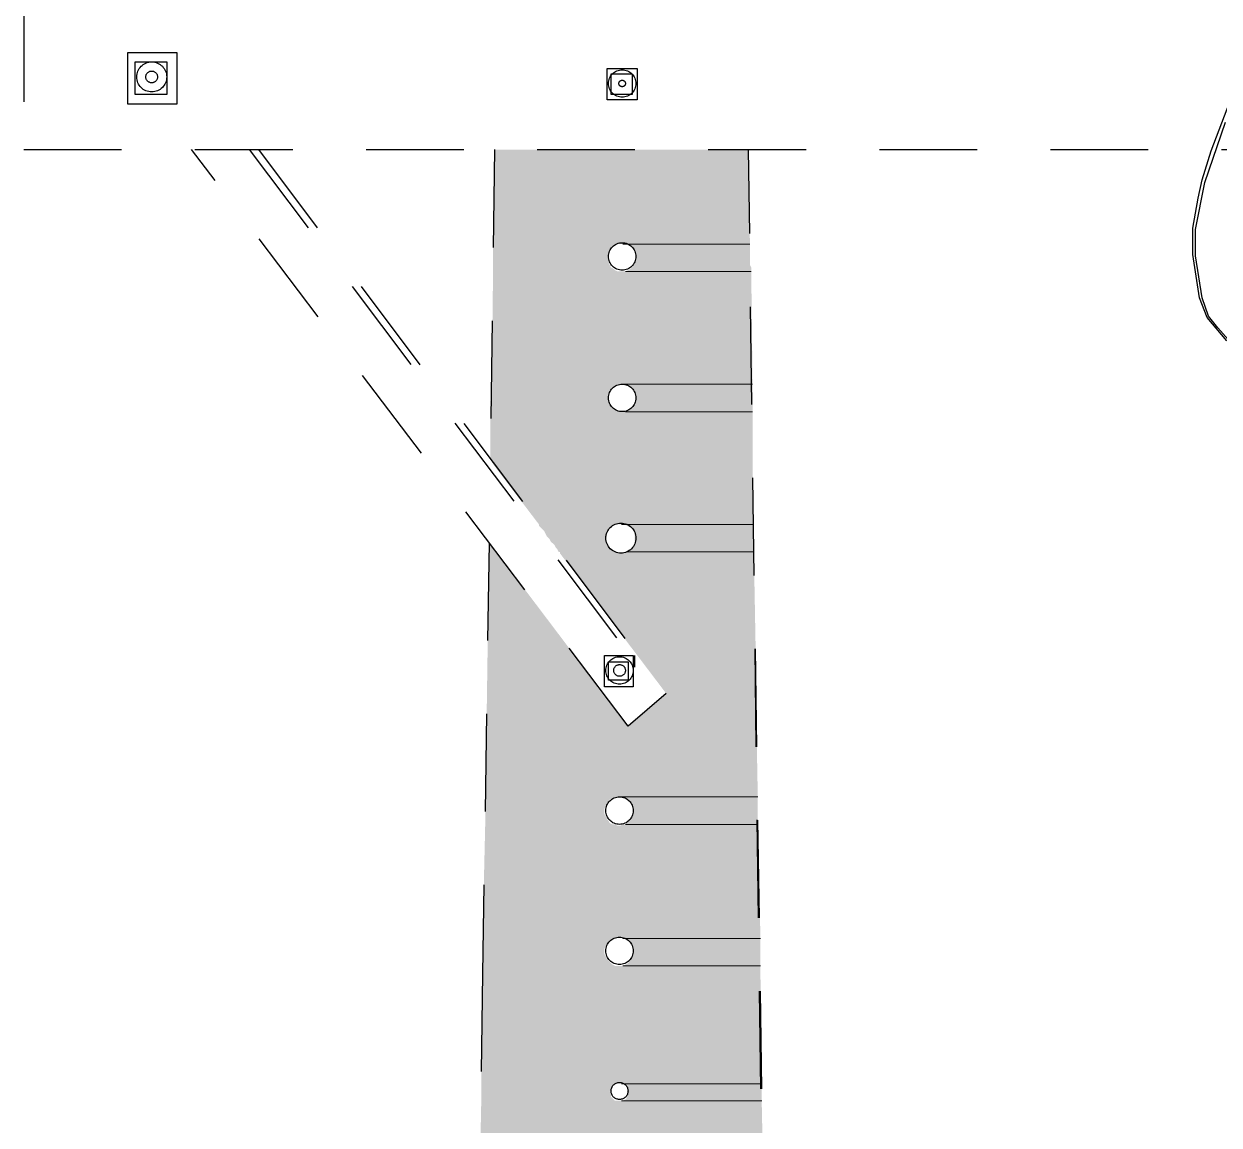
# Model space of a CAD drawing. Header units: metres. Extents: x 2999 to 3164, y 1641 to 1678.
# Drawn here: x 3127.585 to 3130.03, y 1666.686 to 1668.939 of the extents above; entities that cross this region are included whole.
import ezdxf

# ---------------------------------------------------------------- set-up
doc = ezdxf.new("R2010")
doc.units = ezdxf.units.M
doc.linetypes.add('CONTORNO_QUADRO_T', pattern=[0.35, 0.2, -0.15])
doc.layers.add('PDF29_Geometry', color=7, linetype='Continuous')
doc.layers.add('PDF29_Solid Fills', color=7, linetype='Continuous', true_color=0x939598)

msp = doc.modelspace()

# ---------------------------------------------------------------- linework, layer by layer
at = {"layer": 'PDF29_Geometry', "linetype": 'CONTORNO_QUADRO_T', "lineweight": 25}
for points in [[(3130.0757, 1668.9793), (3127.5853, 1668.9793), (3127.5853, 1668.6818), (3130.0623, 1668.6818)], [(3130.0462, 1668.2904), (3130.006, 1668.3386), (3129.9899, 1668.3788), (3129.9765, 1668.4673), (3129.9765, 1668.5209), (3129.9872, 1668.5826), (3129.9952, 1668.6201), (3130.014, 1668.6791), (3130.0971, 1668.8989)], [(3130.0489, 1668.2931), (3130.0274, 1668.3172), (3130.0086, 1668.3413), (3129.9952, 1668.3788), (3129.9818, 1668.4646), (3129.9818, 1668.5182), (3130.0006, 1668.6147), (3130.0435, 1668.738)], [(3128.0652, 1668.6818), (3128.8989, 1667.5693), (3128.8211, 1667.5023), (3127.9285, 1668.6818)], [(3128.0464, 1668.6818), (3128.8104, 1667.6658)], [(3128.5477, 1668.6818), (3128.5397, 1668.0491)], [(3129.1106, 1665.3604), (3129.0677, 1668.6818)], [(3129.116, 1665.3604), (3129.0758, 1668.0384)], [(3128.537, 1667.8776), (3128.5236, 1666.9956), (3128.5021, 1665.3604)], [(3128.8345, 1667.647), (3128.8345, 1667.6229)]]:
    msp.add_lwpolyline(points, dxfattribs=at)
for points in [[(3127.899, 1668.7756), (3127.899, 1668.8801), (3127.7971, 1668.8801), (3127.7971, 1668.7756)], [(3127.8775, 1668.7943), (3127.8132, 1668.7943), (3127.8132, 1668.8614), (3127.8775, 1668.8614)], [(3128.8399, 1668.7836), (3128.7782, 1668.7836), (3128.7782, 1668.848), (3128.8399, 1668.848)], [(3128.8292, 1668.8372), (3128.8292, 1668.7943), (3128.7863, 1668.7943), (3128.7863, 1668.8372)], [(3128.7729, 1667.5827), (3128.7729, 1667.647), (3128.8318, 1667.647), (3128.8318, 1667.5827)], [(3128.8211, 1667.6336), (3128.8211, 1667.5961), (3128.7809, 1667.5961), (3128.7809, 1667.6336)]]:
    msp.add_lwpolyline(points, close=True, dxfattribs=at)
at = {"layer": 'PDF29_Geometry', "color": 252, "linetype": 'CONTORNO_QUADRO_T', "lineweight": 0, "true_color": 0x939598}
for points in [[(3129.0704, 1668.4887), (3128.8104, 1668.4887), (3129.0704, 1668.4887)], [(3129.0731, 1668.4325), (3128.8158, 1668.4325), (3129.0731, 1668.4325)], [(3129.0758, 1668.2019), (3128.8104, 1668.2019), (3129.0758, 1668.2019)], [(3129.0758, 1668.1456), (3128.8158, 1668.1456), (3129.0758, 1668.1456)], [(3129.0785, 1667.9151), (3128.8077, 1667.9151), (3129.0785, 1667.9151)], [(3129.0785, 1667.8588), (3128.8184, 1667.8588), (3129.0785, 1667.8588)], [(3129.0865, 1667.3575), (3128.805, 1667.3575), (3129.0865, 1667.3575)], [(3129.0865, 1667.3012), (3128.8158, 1667.3012), (3129.0865, 1667.3012)], [(3129.0919, 1667.068), (3128.8104, 1667.068), (3129.0919, 1667.068)], [(3129.0919, 1667.0117), (3128.8104, 1667.0117), (3129.0919, 1667.0117)], [(3129.0945, 1666.7705), (3128.8077, 1666.7705), (3129.0945, 1666.7705)], [(3129.0945, 1666.7356), (3128.8077, 1666.7356), (3129.0945, 1666.7356)], [(3129.0945, 1666.7356), (3128.8104, 1666.7356), (3129.0945, 1666.7356)]]:
    msp.add_lwpolyline(points, dxfattribs=at)
at = {"layer": 'PDF29_Geometry', "linetype": 'CONTORNO_QUADRO_T', "lineweight": 25}
for centre, radius in [((3127.8468, 1668.8306), 0.0307), ((3127.8467, 1668.8306), 0.012), ((3128.8091, 1668.8171), 0.0281), ((3128.8091, 1668.8172), 0.00667), ((3128.8091, 1668.4633), 0.0281), ((3128.8091, 1668.1738), 0.0281), ((3128.8065, 1667.887), 0.0307), ((3128.8037, 1667.6162), 0.0281), ((3128.8037, 1667.6162), 0.012), ((3128.8037, 1667.3294), 0.0281), ((3128.8037, 1667.0425), 0.0281), ((3128.8037, 1666.7557), 0.0174)]:
    msp.add_circle(centre, radius, dxfattribs=at)
at = {"layer": 'PDF29_Solid Fills', "linetype": 'CONTORNO_QUADRO_T', "transparency": 33554559}
for points in [[(3128.5477, 1668.6818), (3129.0704, 1668.4887), (3128.545, 1668.4887)], [(3129.0677, 1668.6818), (3128.5477, 1668.6818), (3129.0704, 1668.4887)], [(3128.7997, 1668.4887), (3128.7997, 1668.4887), (3128.545, 1668.4887)], [(3128.7997, 1668.4887), (3128.545, 1668.4887), (3128.805, 1668.4887)], [(3128.7997, 1668.4887), (3128.545, 1668.4887), (3128.7943, 1668.4861)], [(3128.545, 1668.4887), (3128.7943, 1668.4861), (3128.545, 1668.4861)], [(3128.7943, 1668.4861), (3128.545, 1668.4861), (3128.7916, 1668.4834)], [(3128.545, 1668.4861), (3128.7916, 1668.4834), (3128.545, 1668.4834)], [(3128.7916, 1668.4834), (3128.545, 1668.4834), (3128.7863, 1668.4807)], [(3128.545, 1668.4834), (3128.7863, 1668.4807), (3128.545, 1668.4807)], [(3128.7863, 1668.4807), (3128.545, 1668.4807), (3128.7836, 1668.4753)], [(3128.545, 1668.4807), (3128.7836, 1668.4753), (3128.545, 1668.4753)], [(3128.7836, 1668.4753), (3128.545, 1668.4753), (3128.7809, 1668.47)], [(3128.545, 1668.4753), (3128.7809, 1668.47), (3128.545, 1668.47)], [(3128.7809, 1668.47), (3128.545, 1668.47), (3128.7809, 1668.4673)], [(3128.545, 1668.47), (3128.7809, 1668.4673), (3128.545, 1668.4673)], [(3128.7809, 1668.4673), (3128.545, 1668.4673), (3128.7782, 1668.4619)], [(3128.545, 1668.4673), (3128.7782, 1668.4619), (3128.545, 1668.4619)], [(3128.8104, 1668.4887), (3129.0704, 1668.4887), (3128.8158, 1668.4887)], [(3129.0704, 1668.4887), (3128.8158, 1668.4887), (3129.0704, 1668.4861)], [(3128.8158, 1668.4887), (3129.0704, 1668.4861), (3128.8211, 1668.4861)], [(3129.0704, 1668.4861), (3128.8211, 1668.4861), (3129.0704, 1668.4834)], [(3128.8211, 1668.4861), (3129.0704, 1668.4834), (3128.8265, 1668.4834)], [(3129.0704, 1668.4834), (3128.8265, 1668.4834), (3129.0704, 1668.4807)], [(3128.8265, 1668.4834), (3129.0704, 1668.4807), (3128.8292, 1668.4807)], [(3129.0704, 1668.4807), (3128.8292, 1668.4807), (3129.0704, 1668.4753)], [(3128.8292, 1668.4807), (3129.0704, 1668.4753), (3128.8345, 1668.4753)], [(3129.0704, 1668.4753), (3128.8345, 1668.4753), (3129.0704, 1668.47)], [(3128.8345, 1668.4753), (3129.0704, 1668.47), (3128.8345, 1668.47)], [(3129.0704, 1668.47), (3128.8345, 1668.47), (3129.0704, 1668.4673)], [(3128.8345, 1668.47), (3129.0704, 1668.4673), (3128.8372, 1668.4673)], [(3129.0704, 1668.4673), (3128.8372, 1668.4673), (3129.0704, 1668.4619)], [(3128.8372, 1668.4673), (3129.0704, 1668.4619), (3128.8372, 1668.4619)], [(3128.7782, 1668.4619), (3128.545, 1668.4619), (3128.7809, 1668.4566)], [(3128.545, 1668.4619), (3128.7809, 1668.4566), (3128.545, 1668.4566)], [(3128.7809, 1668.4566), (3128.545, 1668.4566), (3128.7809, 1668.4512)], [(3128.545, 1668.4566), (3128.7809, 1668.4512), (3128.545, 1668.4512)], [(3128.7809, 1668.4512), (3128.545, 1668.4512), (3128.7836, 1668.4459)], [(3128.545, 1668.4512), (3128.7836, 1668.4459), (3128.545, 1668.4459)], [(3128.7836, 1668.4459), (3128.545, 1668.4459), (3128.7863, 1668.4405)], [(3128.545, 1668.4459), (3128.7863, 1668.4405), (3128.545, 1668.4405)], [(3128.8345, 1668.4459), (3129.0731, 1668.4405), (3128.8292, 1668.4405)], [(3128.8372, 1668.4566), (3129.0704, 1668.4512), (3128.8345, 1668.4512)], [(3129.0704, 1668.4512), (3128.8345, 1668.4512), (3129.0704, 1668.4459)], [(3128.8345, 1668.4512), (3129.0704, 1668.4459), (3128.8345, 1668.4459)], [(3129.0704, 1668.4459), (3128.8345, 1668.4459), (3129.0731, 1668.4405)], [(3129.0704, 1668.4619), (3128.8372, 1668.4619), (3129.0704, 1668.4566)], [(3128.8372, 1668.4619), (3129.0704, 1668.4566), (3128.8372, 1668.4566)], [(3129.0704, 1668.4566), (3128.8372, 1668.4566), (3129.0704, 1668.4512)], [(3128.545, 1668.4325), (3129.0758, 1668.2019), (3128.5423, 1668.2019)], [(3128.7863, 1668.4405), (3128.545, 1668.4405), (3128.7916, 1668.4378)], [(3128.545, 1668.4405), (3128.7916, 1668.4378), (3128.545, 1668.4378)], [(3128.7916, 1668.4378), (3128.545, 1668.4378), (3128.7943, 1668.4351)], [(3128.545, 1668.4378), (3128.7943, 1668.4351), (3128.545, 1668.4351)], [(3128.7943, 1668.4351), (3128.545, 1668.4351), (3128.7997, 1668.4325)], [(3128.545, 1668.4351), (3128.7997, 1668.4325), (3128.545, 1668.4325)], [(3128.805, 1668.4325), (3128.805, 1668.4325), (3128.545, 1668.4325)], [(3128.805, 1668.4325), (3128.545, 1668.4325), (3128.7997, 1668.4325)], [(3129.0731, 1668.4325), (3128.545, 1668.4325), (3129.0758, 1668.2019)], [(3128.8158, 1668.4325), (3129.0731, 1668.4325), (3128.8104, 1668.4325)], [(3128.8211, 1668.4351), (3129.0731, 1668.4325), (3128.8158, 1668.4325)], [(3128.8265, 1668.4378), (3129.0731, 1668.4351), (3128.8211, 1668.4351)], [(3129.0731, 1668.4351), (3128.8211, 1668.4351), (3129.0731, 1668.4325)], [(3128.8292, 1668.4405), (3129.0731, 1668.4378), (3128.8265, 1668.4378)], [(3129.0731, 1668.4378), (3128.8265, 1668.4378), (3129.0731, 1668.4351)], [(3129.0731, 1668.4405), (3128.8292, 1668.4405), (3129.0731, 1668.4378)], [(3128.8024, 1668.2019), (3128.8024, 1668.2019), (3128.5423, 1668.2019)], [(3128.8024, 1668.2019), (3128.5423, 1668.2019), (3128.8077, 1668.2019)], [(3128.8024, 1668.2019), (3128.5423, 1668.2019), (3128.797, 1668.1992)], [(3128.5423, 1668.2019), (3128.797, 1668.1992), (3128.5423, 1668.1992)], [(3128.797, 1668.1992), (3128.5423, 1668.1992), (3128.7916, 1668.1966)], [(3128.5423, 1668.1992), (3128.7916, 1668.1966), (3128.5423, 1668.1966)], [(3128.8104, 1668.2019), (3129.0758, 1668.2019), (3128.8158, 1668.2019)], [(3129.0758, 1668.2019), (3128.8158, 1668.2019), (3129.0758, 1668.1992)], [(3128.8158, 1668.2019), (3129.0758, 1668.1992), (3128.8211, 1668.1992)], [(3129.0758, 1668.1992), (3128.8211, 1668.1992), (3129.0758, 1668.1966)], [(3128.8211, 1668.1992), (3129.0758, 1668.1966), (3128.8265, 1668.1966)], [(3128.7916, 1668.1966), (3128.5423, 1668.1966), (3128.789, 1668.1939)], [(3128.5423, 1668.1966), (3128.789, 1668.1939), (3128.5423, 1668.1939)], [(3128.789, 1668.1939), (3128.5423, 1668.1939), (3128.7836, 1668.1885)], [(3128.5423, 1668.1939), (3128.7836, 1668.1885), (3128.5423, 1668.1885)], [(3128.7836, 1668.1885), (3128.5423, 1668.1885), (3128.7836, 1668.1832)], [(3128.5423, 1668.1885), (3128.7836, 1668.1832), (3128.5423, 1668.1832)], [(3128.7836, 1668.1832), (3128.5423, 1668.1832), (3128.7809, 1668.1778)], [(3128.5423, 1668.1832), (3128.7809, 1668.1778), (3128.5423, 1668.1778)], [(3128.7809, 1668.1778), (3128.5423, 1668.1778), (3128.7809, 1668.1724)], [(3128.5423, 1668.1778), (3128.7809, 1668.1724), (3128.5423, 1668.1724)], [(3129.0758, 1668.1966), (3128.8265, 1668.1966), (3129.0758, 1668.1939)], [(3128.8265, 1668.1966), (3129.0758, 1668.1939), (3128.8292, 1668.1939)], [(3129.0758, 1668.1939), (3128.8292, 1668.1939), (3129.0758, 1668.1885)], [(3128.8292, 1668.1939), (3129.0758, 1668.1885), (3128.8345, 1668.1885)], [(3129.0758, 1668.1885), (3128.8345, 1668.1885), (3129.0758, 1668.1832)], [(3128.8345, 1668.1885), (3129.0758, 1668.1832), (3128.8345, 1668.1832)], [(3129.0758, 1668.1832), (3128.8345, 1668.1832), (3129.0758, 1668.1778)], [(3128.8345, 1668.1832), (3129.0758, 1668.1778), (3128.8372, 1668.1778)], [(3129.0758, 1668.1778), (3128.8372, 1668.1778), (3129.0758, 1668.1724)], [(3128.8372, 1668.1778), (3129.0758, 1668.1724), (3128.8372, 1668.1724)], [(3128.5423, 1668.1724), (3128.7809, 1668.1671), (3128.5397, 1668.1671)], [(3128.7809, 1668.1671), (3128.5397, 1668.1671), (3128.7836, 1668.1644)], [(3128.5397, 1668.1671), (3128.7836, 1668.1644), (3128.5397, 1668.1644)], [(3128.7836, 1668.1644), (3128.5397, 1668.1644), (3128.7836, 1668.159)], [(3128.5397, 1668.1644), (3128.7836, 1668.159), (3128.5397, 1668.159)], [(3128.7836, 1668.159), (3128.5397, 1668.159), (3128.789, 1668.1537)], [(3128.5397, 1668.159), (3128.789, 1668.1537), (3128.5397, 1668.1537)], [(3128.789, 1668.1537), (3128.5397, 1668.1537), (3128.7916, 1668.151)], [(3128.5397, 1668.1537), (3128.7916, 1668.151), (3128.5397, 1668.151)], [(3128.7916, 1668.151), (3128.5397, 1668.151), (3128.797, 1668.1483)], [(3128.5397, 1668.151), (3128.797, 1668.1483), (3128.5397, 1668.1483)], [(3128.7809, 1668.1724), (3128.5423, 1668.1724), (3128.7809, 1668.1671)], [(3128.8265, 1668.151), (3129.0758, 1668.1483), (3128.8211, 1668.1483)], [(3128.8292, 1668.1537), (3129.0758, 1668.151), (3128.8265, 1668.151)], [(3129.0758, 1668.151), (3128.8265, 1668.151), (3129.0758, 1668.1483)], [(3128.8345, 1668.159), (3129.0758, 1668.1537), (3128.8292, 1668.1537)], [(3129.0758, 1668.1537), (3128.8292, 1668.1537), (3129.0758, 1668.151)], [(3128.8372, 1668.1671), (3129.0758, 1668.1644), (3128.8345, 1668.1644)], [(3129.0758, 1668.1644), (3128.8345, 1668.1644), (3129.0758, 1668.159)], [(3128.8345, 1668.1644), (3129.0758, 1668.159), (3128.8345, 1668.159)], [(3129.0758, 1668.159), (3128.8345, 1668.159), (3129.0758, 1668.1537)], [(3129.0758, 1668.1724), (3128.8372, 1668.1724), (3129.0758, 1668.1671)], [(3128.8372, 1668.1724), (3129.0758, 1668.1671), (3128.8372, 1668.1671)], [(3129.0758, 1668.1671), (3128.8372, 1668.1671), (3129.0758, 1668.1644)], [(3128.797, 1668.1483), (3128.5397, 1668.1483), (3128.8024, 1668.1456)], [(3128.5397, 1668.1483), (3128.8024, 1668.1456), (3128.5397, 1668.1456)], [(3128.8077, 1668.1456), (3128.8077, 1668.1456), (3128.5397, 1668.1456)], [(3128.8077, 1668.1456), (3128.5397, 1668.1456), (3128.8024, 1668.1456)], [(3129.0758, 1668.1456), (3128.5397, 1668.1456), (3129.0758, 1668.0491)], [(3128.5397, 1668.1456), (3129.0758, 1668.0491), (3128.5397, 1668.0491)], [(3128.8158, 1668.1456), (3129.0758, 1668.1456), (3128.8104, 1668.1456)], [(3128.8211, 1668.1483), (3129.0758, 1668.1456), (3128.8158, 1668.1456)], [(3129.0758, 1668.1483), (3128.8211, 1668.1483), (3129.0758, 1668.1456)], [(3129.0758, 1668.0491), (3128.5397, 1668.0491), (3129.0758, 1668.0384)], [(3128.5397, 1668.0491), (3129.0758, 1668.0384), (3128.545, 1668.0384)], [(3129.0758, 1668.0384), (3128.545, 1668.0384), (3129.0785, 1667.9151)], [(3128.545, 1668.0384), (3129.0785, 1667.9151), (3128.6388, 1667.9151)], [(3128.797, 1667.9151), (3128.797, 1667.9151), (3128.6388, 1667.9151)], [(3128.797, 1667.9151), (3128.6388, 1667.9151), (3128.8024, 1667.9151)], [(3128.797, 1667.9151), (3128.6388, 1667.9151), (3128.7916, 1667.9124)], [(3128.6388, 1667.9151), (3128.7916, 1667.9124), (3128.6388, 1667.9124)], [(3128.7916, 1667.9124), (3128.6388, 1667.9124), (3128.789, 1667.9097)], [(3128.6388, 1667.9124), (3128.789, 1667.9097), (3128.6415, 1667.9097)], [(3128.789, 1667.9097), (3128.6415, 1667.9097), (3128.7836, 1667.907)], [(3128.6415, 1667.9097), (3128.7836, 1667.907), (3128.6442, 1667.907)], [(3128.7836, 1667.907), (3128.6442, 1667.907), (3128.7809, 1667.9017)], [(3128.6442, 1667.907), (3128.7809, 1667.9017), (3128.6496, 1667.9017)], [(3128.8077, 1667.9151), (3129.0785, 1667.9151), (3128.8131, 1667.9151)], [(3129.0785, 1667.9151), (3128.8131, 1667.9151), (3129.0785, 1667.9124)], [(3128.8131, 1667.9151), (3129.0785, 1667.9124), (3128.8184, 1667.9124)], [(3129.0785, 1667.9124), (3128.8184, 1667.9124), (3129.0785, 1667.9097)], [(3128.8184, 1667.9124), (3129.0785, 1667.9097), (3128.8238, 1667.9097)], [(3129.0785, 1667.9097), (3128.8238, 1667.9097), (3129.0785, 1667.907)], [(3128.8238, 1667.9097), (3129.0785, 1667.907), (3128.8292, 1667.907)], [(3129.0785, 1667.907), (3128.8292, 1667.907), (3129.0785, 1667.9017)], [(3128.8292, 1667.907), (3129.0785, 1667.9017), (3128.8318, 1667.9017)], [(3128.7809, 1667.9017), (3128.6496, 1667.9017), (3128.7782, 1667.8963)], [(3128.6496, 1667.9017), (3128.7782, 1667.8963), (3128.6522, 1667.8963)], [(3128.7782, 1667.8963), (3128.6522, 1667.8963), (3128.7782, 1667.891)], [(3128.6522, 1667.8963), (3128.7782, 1667.891), (3128.6549, 1667.891)], [(3128.7782, 1667.891), (3128.6549, 1667.891), (3128.7756, 1667.8856)], [(3128.6549, 1667.891), (3128.7756, 1667.8856), (3128.6603, 1667.8856)], [(3128.7756, 1667.8856), (3128.6603, 1667.8856), (3128.7782, 1667.8802)], [(3128.6603, 1667.8856), (3128.7782, 1667.8802), (3128.663, 1667.8802)], [(3129.0785, 1667.9017), (3128.8318, 1667.9017), (3129.0785, 1667.8963)], [(3128.8318, 1667.9017), (3129.0785, 1667.8963), (3128.8345, 1667.8963)], [(3129.0785, 1667.8963), (3128.8345, 1667.8963), (3129.0785, 1667.891)], [(3128.8345, 1667.8963), (3129.0785, 1667.891), (3128.8345, 1667.891)], [(3129.0785, 1667.891), (3128.8345, 1667.891), (3129.0785, 1667.8856)], [(3128.8345, 1667.891), (3129.0785, 1667.8856), (3128.8345, 1667.8856)], [(3129.0785, 1667.8856), (3128.8345, 1667.8856), (3129.0785, 1667.8802)], [(3128.8345, 1667.8856), (3129.0785, 1667.8802), (3128.8345, 1667.8802)], [(3128.537, 1667.8749), (3128.8211, 1667.5023), (3128.5316, 1667.5023)], [(3128.537, 1667.8776), (3128.5397, 1667.8749), (3128.537, 1667.8749)], [(3128.5397, 1667.8749), (3128.537, 1667.8749), (3128.8211, 1667.5023)], [(3128.7782, 1667.8802), (3128.663, 1667.8802), (3128.7782, 1667.8749)], [(3128.663, 1667.8802), (3128.7782, 1667.8749), (3128.6683, 1667.8749)], [(3128.7782, 1667.8749), (3128.6683, 1667.8749), (3128.7809, 1667.8722)], [(3128.6683, 1667.8749), (3128.7809, 1667.8722), (3128.671, 1667.8722)], [(3128.7809, 1667.8722), (3128.671, 1667.8722), (3128.7836, 1667.8668)], [(3128.671, 1667.8722), (3128.7836, 1667.8668), (3128.6737, 1667.8668)], [(3128.7836, 1667.8668), (3128.6737, 1667.8668), (3128.789, 1667.8642)], [(3128.6737, 1667.8668), (3128.789, 1667.8642), (3128.6764, 1667.8642)], [(3128.789, 1667.8642), (3128.6764, 1667.8642), (3128.7916, 1667.8588)], [(3128.6764, 1667.8642), (3128.7916, 1667.8588), (3128.679, 1667.8588)], [(3128.7916, 1667.8588), (3128.679, 1667.8588), (3128.797, 1667.8588)], [(3128.679, 1667.8588), (3128.797, 1667.8588), (3128.6817, 1667.8588)], [(3128.797, 1667.8588), (3128.6817, 1667.8588), (3128.8024, 1667.8561)], [(3128.6817, 1667.8588), (3128.8024, 1667.8561), (3128.6817, 1667.8561)], [(3129.0785, 1667.8561), (3128.6817, 1667.8561), (3129.0838, 1667.5693)], [(3128.6817, 1667.8561), (3129.0838, 1667.5693), (3128.8989, 1667.5693)], [(3128.8131, 1667.8588), (3129.0785, 1667.8561), (3128.8077, 1667.8561)], [(3128.8184, 1667.8588), (3129.0785, 1667.8588), (3128.8131, 1667.8588)], [(3129.0785, 1667.8588), (3128.8131, 1667.8588), (3129.0785, 1667.8561)], [(3128.8238, 1667.8642), (3129.0785, 1667.8588), (3128.8184, 1667.8588)], [(3128.8292, 1667.8668), (3129.0785, 1667.8642), (3128.8238, 1667.8642)], [(3129.0785, 1667.8642), (3128.8238, 1667.8642), (3129.0785, 1667.8588)], [(3128.8318, 1667.8722), (3129.0785, 1667.8668), (3128.8292, 1667.8668)], [(3129.0785, 1667.8668), (3128.8292, 1667.8668), (3129.0785, 1667.8642)], [(3128.8345, 1667.8749), (3129.0785, 1667.8722), (3128.8318, 1667.8722)], [(3129.0785, 1667.8722), (3128.8318, 1667.8722), (3129.0785, 1667.8668)], [(3129.0785, 1667.8802), (3128.8345, 1667.8802), (3129.0785, 1667.8749)], [(3128.8345, 1667.8802), (3129.0785, 1667.8749), (3128.8345, 1667.8749)], [(3129.0785, 1667.8749), (3128.8345, 1667.8749), (3129.0785, 1667.8722)], [(3128.8989, 1667.5693), (3129.0838, 1667.5023), (3128.8211, 1667.5023)], [(3129.0838, 1667.5693), (3128.8989, 1667.5693), (3129.0838, 1667.5023)], [(3128.5316, 1667.5023), (3129.0865, 1667.3575), (3128.5289, 1667.3575)], [(3129.0838, 1667.5023), (3128.5316, 1667.5023), (3129.0865, 1667.3575)], [(3128.7943, 1667.3575), (3128.7943, 1667.3575), (3128.5289, 1667.3575)], [(3128.7943, 1667.3575), (3128.5289, 1667.3575), (3128.7997, 1667.3575)], [(3128.7943, 1667.3575), (3128.5289, 1667.3575), (3128.789, 1667.3548)], [(3128.5289, 1667.3575), (3128.789, 1667.3548), (3128.5289, 1667.3548)], [(3128.789, 1667.3548), (3128.5289, 1667.3548), (3128.7836, 1667.3522)], [(3128.5289, 1667.3548), (3128.7836, 1667.3522), (3128.5289, 1667.3522)], [(3128.7836, 1667.3522), (3128.5289, 1667.3522), (3128.7809, 1667.3468)], [(3128.5289, 1667.3522), (3128.7809, 1667.3468), (3128.5289, 1667.3468)], [(3128.7809, 1667.3468), (3128.5289, 1667.3468), (3128.7782, 1667.3441)], [(3128.5289, 1667.3468), (3128.7782, 1667.3441), (3128.5289, 1667.3441)], [(3128.7782, 1667.3441), (3128.5289, 1667.3441), (3128.7756, 1667.3388)], [(3128.5289, 1667.3441), (3128.7756, 1667.3388), (3128.5289, 1667.3388)], [(3128.805, 1667.3575), (3129.0865, 1667.3575), (3128.8104, 1667.3575)], [(3129.0865, 1667.3575), (3128.8104, 1667.3575), (3129.0865, 1667.3548)], [(3128.8104, 1667.3575), (3129.0865, 1667.3548), (3128.8158, 1667.3548)], [(3129.0865, 1667.3548), (3128.8158, 1667.3548), (3129.0865, 1667.3522)], [(3128.8158, 1667.3548), (3129.0865, 1667.3522), (3128.8184, 1667.3522)], [(3129.0865, 1667.3522), (3128.8184, 1667.3522), (3129.0865, 1667.3468)], [(3128.8184, 1667.3522), (3129.0865, 1667.3468), (3128.8238, 1667.3468)], [(3129.0865, 1667.3468), (3128.8238, 1667.3468), (3129.0865, 1667.3441)], [(3128.8238, 1667.3468), (3129.0865, 1667.3441), (3128.8265, 1667.3441)], [(3129.0865, 1667.3441), (3128.8265, 1667.3441), (3129.0865, 1667.3388)], [(3128.8265, 1667.3441), (3129.0865, 1667.3388), (3128.8292, 1667.3388)], [(3128.7756, 1667.3388), (3128.5289, 1667.3388), (3128.7729, 1667.3334)], [(3128.5289, 1667.3388), (3128.7729, 1667.3334), (3128.5289, 1667.3334)], [(3128.7729, 1667.3334), (3128.5289, 1667.3334), (3128.7729, 1667.328)], [(3128.5289, 1667.3334), (3128.7729, 1667.328), (3128.5289, 1667.328)], [(3128.7729, 1667.328), (3128.5289, 1667.328), (3128.7729, 1667.3227)], [(3128.5289, 1667.328), (3128.7729, 1667.3227), (3128.5289, 1667.3227)], [(3128.7729, 1667.3227), (3128.5289, 1667.3227), (3128.7756, 1667.3173)], [(3128.5289, 1667.3227), (3128.7756, 1667.3173), (3128.5289, 1667.3173)], [(3129.0865, 1667.3388), (3128.8292, 1667.3388), (3129.0865, 1667.3334)], [(3128.8292, 1667.3388), (3129.0865, 1667.3334), (3128.8318, 1667.3334)], [(3128.8318, 1667.3227), (3129.0865, 1667.3173), (3128.8292, 1667.3173)], [(3129.0865, 1667.3334), (3128.8318, 1667.3334), (3129.0865, 1667.328)], [(3128.8318, 1667.3334), (3129.0865, 1667.328), (3128.8318, 1667.328)], [(3129.0865, 1667.328), (3128.8318, 1667.328), (3129.0865, 1667.3227)], [(3128.8318, 1667.328), (3129.0865, 1667.3227), (3128.8318, 1667.3227)], [(3129.0865, 1667.3227), (3128.8318, 1667.3227), (3129.0865, 1667.3173)], [(3128.5289, 1667.2985), (3129.0919, 1667.0707), (3128.5236, 1667.0707)], [(3128.7756, 1667.3173), (3128.5289, 1667.3173), (3128.7782, 1667.3119)], [(3128.5289, 1667.3173), (3128.7782, 1667.3119), (3128.5289, 1667.3119)], [(3128.7782, 1667.3119), (3128.5289, 1667.3119), (3128.7809, 1667.3093)], [(3128.5289, 1667.3119), (3128.7809, 1667.3093), (3128.5289, 1667.3093)], [(3128.7809, 1667.3093), (3128.5289, 1667.3093), (3128.7836, 1667.3039)], [(3128.5289, 1667.3093), (3128.7836, 1667.3039), (3128.5289, 1667.3039)], [(3128.7836, 1667.3039), (3128.5289, 1667.3039), (3128.789, 1667.3012)], [(3128.5289, 1667.3039), (3128.789, 1667.3012), (3128.5289, 1667.3012)], [(3128.7943, 1667.3012), (3128.7943, 1667.3012), (3128.5289, 1667.3012)], [(3128.7943, 1667.3012), (3128.5289, 1667.3012), (3128.789, 1667.3012)], [(3128.7943, 1667.3012), (3128.5289, 1667.3012), (3128.7997, 1667.2985)], [(3128.5289, 1667.3012), (3128.7997, 1667.2985), (3128.5289, 1667.2985)], [(3129.0865, 1667.2985), (3128.5289, 1667.2985), (3129.0919, 1667.0707)], [(3128.8104, 1667.3012), (3129.0865, 1667.2985), (3128.805, 1667.2985)], [(3128.8158, 1667.3012), (3129.0865, 1667.3012), (3128.8104, 1667.3012)], [(3129.0865, 1667.3012), (3128.8104, 1667.3012), (3129.0865, 1667.2985)], [(3128.8184, 1667.3039), (3129.0865, 1667.3012), (3128.8158, 1667.3012)], [(3128.8238, 1667.3093), (3129.0865, 1667.3039), (3128.8184, 1667.3039)], [(3129.0865, 1667.3039), (3128.8184, 1667.3039), (3129.0865, 1667.3012)], [(3128.8265, 1667.3119), (3129.0865, 1667.3093), (3128.8238, 1667.3093)], [(3129.0865, 1667.3093), (3128.8238, 1667.3093), (3129.0865, 1667.3039)], [(3128.8292, 1667.3173), (3129.0865, 1667.3119), (3128.8265, 1667.3119)], [(3129.0865, 1667.3119), (3128.8265, 1667.3119), (3129.0865, 1667.3093)], [(3129.0865, 1667.3173), (3128.8292, 1667.3173), (3129.0865, 1667.3119)], [(3128.7997, 1667.0707), (3128.5236, 1667.0707), (3128.7943, 1667.068)], [(3128.5236, 1667.0707), (3128.7943, 1667.068), (3128.5236, 1667.068)], [(3128.789, 1667.068), (3128.789, 1667.068), (3128.5236, 1667.068)], [(3128.789, 1667.068), (3128.5236, 1667.068), (3128.7943, 1667.068)], [(3128.789, 1667.068), (3128.5236, 1667.068), (3128.7863, 1667.0653)], [(3128.5236, 1667.068), (3128.7863, 1667.0653), (3128.5236, 1667.0653)], [(3128.7863, 1667.0653), (3128.5236, 1667.0653), (3128.7809, 1667.06)], [(3128.5236, 1667.0653), (3128.7809, 1667.06), (3128.5236, 1667.06)], [(3128.7809, 1667.06), (3128.5236, 1667.06), (3128.7782, 1667.0573)], [(3128.5236, 1667.06), (3128.7782, 1667.0573), (3128.5236, 1667.0573)], [(3128.7782, 1667.0573), (3128.5236, 1667.0573), (3128.7756, 1667.0519)], [(3128.5236, 1667.0573), (3128.7756, 1667.0519), (3128.5236, 1667.0519)], [(3128.7756, 1667.0519), (3128.5236, 1667.0519), (3128.7729, 1667.0466)], [(3128.5236, 1667.0519), (3128.7729, 1667.0466), (3128.5236, 1667.0466)], [(3129.0919, 1667.0707), (3128.805, 1667.0707), (3129.0919, 1667.068)], [(3128.805, 1667.0707), (3129.0919, 1667.068), (3128.8104, 1667.068)], [(3128.8104, 1667.068), (3129.0919, 1667.068), (3128.8158, 1667.068)], [(3129.0919, 1667.068), (3128.8158, 1667.068), (3129.0919, 1667.0653)], [(3128.8158, 1667.068), (3129.0919, 1667.0653), (3128.8211, 1667.0653)], [(3129.0919, 1667.0653), (3128.8211, 1667.0653), (3129.0919, 1667.06)], [(3128.8211, 1667.0653), (3129.0919, 1667.06), (3128.8238, 1667.06)], [(3129.0919, 1667.06), (3128.8238, 1667.06), (3129.0919, 1667.0573)], [(3128.8238, 1667.06), (3129.0919, 1667.0573), (3128.8265, 1667.0573)], [(3129.0919, 1667.0573), (3128.8265, 1667.0573), (3129.0919, 1667.0519)], [(3128.8265, 1667.0573), (3129.0919, 1667.0519), (3128.8292, 1667.0519)], [(3129.0919, 1667.0519), (3128.8292, 1667.0519), (3129.0919, 1667.0466)], [(3128.8292, 1667.0519), (3129.0919, 1667.0466), (3128.8318, 1667.0466)], [(3128.7729, 1667.0466), (3128.5236, 1667.0466), (3128.7729, 1667.0412)], [(3128.5236, 1667.0466), (3128.7729, 1667.0412), (3128.5236, 1667.0412)], [(3128.7729, 1667.0412), (3128.5236, 1667.0412), (3128.7729, 1667.0358)], [(3128.5236, 1667.0412), (3128.7729, 1667.0358), (3128.5236, 1667.0358)], [(3128.7729, 1667.0358), (3128.5236, 1667.0358), (3128.7756, 1667.0305)], [(3128.5236, 1667.0358), (3128.7756, 1667.0305), (3128.5236, 1667.0305)], [(3128.7756, 1667.0305), (3128.5236, 1667.0305), (3128.7782, 1667.0251)], [(3128.5236, 1667.0305), (3128.7782, 1667.0251), (3128.5236, 1667.0251)], [(3128.7782, 1667.0251), (3128.5236, 1667.0251), (3128.7809, 1667.0224)], [(3128.5236, 1667.0251), (3128.7809, 1667.0224), (3128.5236, 1667.0224)], [(3128.8265, 1667.0251), (3129.0919, 1667.0224), (3128.8238, 1667.0224)], [(3128.8292, 1667.0305), (3129.0919, 1667.0251), (3128.8265, 1667.0251)], [(3129.0919, 1667.0251), (3128.8265, 1667.0251), (3129.0919, 1667.0224)], [(3128.8318, 1667.0358), (3129.0919, 1667.0305), (3128.8292, 1667.0305)], [(3129.0919, 1667.0305), (3128.8292, 1667.0305), (3129.0919, 1667.0251)], [(3129.0919, 1667.0466), (3128.8318, 1667.0466), (3129.0919, 1667.0412)], [(3128.8318, 1667.0466), (3129.0919, 1667.0412), (3128.8318, 1667.0412)], [(3129.0919, 1667.0412), (3128.8318, 1667.0412), (3129.0919, 1667.0358)], [(3128.8318, 1667.0412), (3129.0919, 1667.0358), (3128.8318, 1667.0358)], [(3129.0919, 1667.0358), (3128.8318, 1667.0358), (3129.0919, 1667.0305)], [(3128.7809, 1667.0224), (3128.5236, 1667.0224), (3128.7863, 1667.0171)], [(3128.5236, 1667.0224), (3128.7863, 1667.0171), (3128.5236, 1667.0171)], [(3128.7863, 1667.0171), (3128.5236, 1667.0171), (3128.789, 1667.0144)], [(3128.5236, 1667.0171), (3128.789, 1667.0144), (3128.5236, 1667.0144)], [(3128.789, 1667.0144), (3128.5236, 1667.0144), (3128.7943, 1667.0117)], [(3128.5236, 1667.0144), (3128.7943, 1667.0117), (3128.5236, 1667.0117)], [(3128.7997, 1667.0117), (3128.7997, 1667.0117), (3128.5236, 1667.0117)], [(3128.7997, 1667.0117), (3128.5236, 1667.0117), (3128.7943, 1667.0117)], [(3129.0919, 1667.0117), (3128.5236, 1667.0117), (3129.0919, 1666.9956)], [(3128.5236, 1667.0117), (3129.0919, 1666.9956), (3128.5236, 1666.9956)], [(3128.8104, 1667.0117), (3129.0919, 1667.0117), (3128.805, 1667.0117)], [(3128.8158, 1667.0144), (3129.0919, 1667.0117), (3128.8104, 1667.0117)], [(3128.8211, 1667.0171), (3129.0919, 1667.0144), (3128.8158, 1667.0144)], [(3129.0919, 1667.0144), (3128.8158, 1667.0144), (3129.0919, 1667.0117)], [(3128.8238, 1667.0224), (3129.0919, 1667.0171), (3128.8211, 1667.0171)], [(3129.0919, 1667.0171), (3128.8211, 1667.0171), (3129.0919, 1667.0144)], [(3129.0919, 1667.0224), (3128.8238, 1667.0224), (3129.0919, 1667.0171)], [(3128.5236, 1666.9956), (3129.0945, 1666.7731), (3128.5209, 1666.7731)], [(3129.0919, 1666.9956), (3128.5236, 1666.9956), (3129.0945, 1666.7731)], [(3128.8024, 1666.7731), (3128.5209, 1666.7731), (3128.797, 1666.7705)], [(3128.5209, 1666.7731), (3128.797, 1666.7705), (3128.5209, 1666.7705)], [(3128.7943, 1666.7705), (3128.7943, 1666.7705), (3128.5209, 1666.7705)], [(3128.7943, 1666.7705), (3128.5209, 1666.7705), (3128.797, 1666.7705)], [(3128.7943, 1666.7705), (3128.5209, 1666.7705), (3128.7916, 1666.7678)], [(3128.5209, 1666.7705), (3128.7916, 1666.7678), (3128.5209, 1666.7678)], [(3128.7916, 1666.7678), (3128.5209, 1666.7678), (3128.789, 1666.7651)], [(3128.5209, 1666.7678), (3128.789, 1666.7651), (3128.5209, 1666.7651)], [(3128.789, 1666.7651), (3128.5209, 1666.7651), (3128.7863, 1666.7624)], [(3128.5209, 1666.7651), (3128.7863, 1666.7624), (3128.5209, 1666.7624)], [(3128.7863, 1666.7624), (3128.5209, 1666.7624), (3128.7863, 1666.7597)], [(3128.5209, 1666.7624), (3128.7863, 1666.7597), (3128.5209, 1666.7597)], [(3128.7863, 1666.7597), (3128.5209, 1666.7597), (3128.7863, 1666.7571)], [(3128.5209, 1666.7597), (3128.7863, 1666.7571), (3128.5209, 1666.7571)], [(3128.7863, 1666.7571), (3128.5209, 1666.7571), (3128.7836, 1666.7544)], [(3128.5209, 1666.7571), (3128.7836, 1666.7544), (3128.5209, 1666.7544)], [(3129.0945, 1666.7731), (3128.805, 1666.7731), (3129.0945, 1666.7705)], [(3128.805, 1666.7731), (3129.0945, 1666.7705), (3128.8077, 1666.7705)], [(3128.8077, 1666.7705), (3129.0945, 1666.7705), (3128.8104, 1666.7705)], [(3129.0945, 1666.7705), (3128.8104, 1666.7705), (3129.0945, 1666.7678)], [(3128.8104, 1666.7705), (3129.0945, 1666.7678), (3128.8158, 1666.7678)], [(3129.0945, 1666.7678), (3128.8158, 1666.7678), (3129.0945, 1666.7651)], [(3128.8158, 1666.7678), (3129.0945, 1666.7651), (3128.8184, 1666.7651)], [(3129.0945, 1666.7651), (3128.8184, 1666.7651), (3129.0945, 1666.7624)], [(3128.8184, 1666.7651), (3129.0945, 1666.7624), (3128.8184, 1666.7624)], [(3129.0945, 1666.7624), (3128.8184, 1666.7624), (3129.0945, 1666.7597)], [(3128.8184, 1666.7624), (3129.0945, 1666.7597), (3128.8211, 1666.7597)], [(3129.0945, 1666.7597), (3128.8211, 1666.7597), (3129.0945, 1666.7571)], [(3128.8211, 1666.7597), (3129.0945, 1666.7571), (3128.8211, 1666.7571)], [(3129.0945, 1666.7571), (3128.8211, 1666.7571), (3129.0945, 1666.7544)], [(3128.8211, 1666.7571), (3129.0945, 1666.7544), (3128.8211, 1666.7544)], [(3128.5209, 1666.7356), (3129.0999, 1666.4756), (3128.5155, 1666.4756)], [(3128.7836, 1666.7544), (3128.5209, 1666.7544), (3128.7863, 1666.749)], [(3128.5209, 1666.7544), (3128.7863, 1666.749), (3128.5209, 1666.749)], [(3128.7863, 1666.749), (3128.5209, 1666.749), (3128.7863, 1666.7463)], [(3128.5209, 1666.749), (3128.7863, 1666.7463), (3128.5209, 1666.7463)], [(3128.7863, 1666.7463), (3128.5209, 1666.7463), (3128.7863, 1666.7436)], [(3128.5209, 1666.7463), (3128.7863, 1666.7436), (3128.5209, 1666.7436)], [(3128.7863, 1666.7436), (3128.5209, 1666.7436), (3128.789, 1666.741)], [(3128.5209, 1666.7436), (3128.789, 1666.741), (3128.5209, 1666.741)], [(3128.789, 1666.741), (3128.5209, 1666.741), (3128.7916, 1666.7383)], [(3128.5209, 1666.741), (3128.7916, 1666.7383), (3128.5209, 1666.7383)], [(3128.7916, 1666.7383), (3128.5209, 1666.7383), (3128.7943, 1666.7356)], [(3128.5209, 1666.7383), (3128.7943, 1666.7356), (3128.5209, 1666.7356)], [(3128.797, 1666.7356), (3128.797, 1666.7356), (3128.5209, 1666.7356)], [(3128.797, 1666.7356), (3128.5209, 1666.7356), (3128.7943, 1666.7356)], [(3128.8024, 1666.7356), (3128.8024, 1666.7356), (3128.5209, 1666.7356)], [(3128.8024, 1666.7356), (3128.5209, 1666.7356), (3128.797, 1666.7356)], [(3129.0945, 1666.7356), (3128.5209, 1666.7356), (3129.0999, 1666.4756)], [(3128.8077, 1666.7356), (3129.0945, 1666.7356), (3128.805, 1666.7356)], [(3128.8104, 1666.7356), (3129.0945, 1666.7356), (3128.8077, 1666.7356)], [(3128.8158, 1666.7383), (3129.0945, 1666.7356), (3128.8104, 1666.7356)], [(3128.8184, 1666.741), (3129.0945, 1666.7383), (3128.8158, 1666.7383)], [(3129.0945, 1666.7383), (3128.8158, 1666.7383), (3129.0945, 1666.7356)], [(3128.8211, 1666.7463), (3129.0945, 1666.7436), (3128.8184, 1666.7436)], [(3129.0945, 1666.7436), (3128.8184, 1666.7436), (3129.0945, 1666.741)], [(3128.8184, 1666.7436), (3129.0945, 1666.741), (3128.8184, 1666.741)], [(3129.0945, 1666.741), (3128.8184, 1666.741), (3129.0945, 1666.7383)], [(3129.0945, 1666.7544), (3128.8211, 1666.7544), (3129.0945, 1666.749)], [(3128.8211, 1666.7544), (3129.0945, 1666.749), (3128.8211, 1666.749)], [(3129.0945, 1666.749), (3128.8211, 1666.749), (3129.0945, 1666.7463)], [(3128.8211, 1666.749), (3129.0945, 1666.7463), (3128.8211, 1666.7463)], [(3129.0945, 1666.7463), (3128.8211, 1666.7463), (3129.0945, 1666.7436)]]:
    msp.add_solid(points, dxfattribs=at)

doc.saveas('drawing.dxf')
